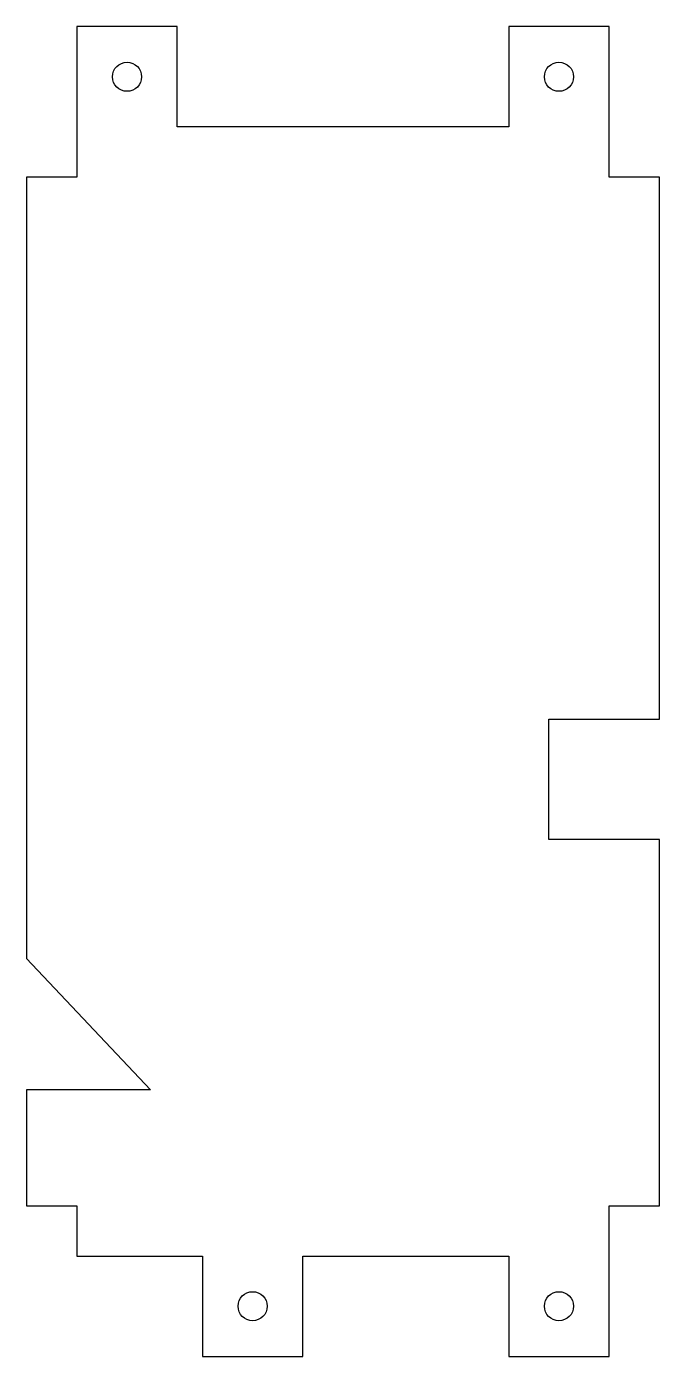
# Model space of a CAD drawing. Header units: millimetres. Extents: x -126 to 0, y -265 to 0.
import ezdxf

# ---------------------------------------------------------------- set-up
doc = ezdxf.new("R2010")
doc.units = ezdxf.units.MM
doc.layers.get('0').update_dxf_attribs({"linetype": 'CONTINUOUS'})

msp = doc.modelspace()

# ---------------------------------------------------------------- linework, layer by layer
for p, q in [((-116, 0), (-116, -30)), ((-96, 0), (-116, 0)), ((-96, -20), (-96, 0)), ((-30, 0), (-30, -20)), ((-10, 0), (-30, 0)), ((-10, -30), (-10, 0)), ((-30, -20), (-96, -20)), ((-116, -30), (-126, -30)), ((-126, -30), (-126, -185.7)), ((0, -30), (-10, -30)), ((0, -138), (0, -30)), ((-22, -162), (-22, -138)), ((-22, -138), (0, -138)), ((0, -162), (-22, -162)), ((0, -235), (0, -162)), ((-126, -185.7), (-101.34, -211.9)), ((-101.34, -211.9), (-126, -211.9)), ((-126, -211.9), (-126, -235)), ((-126, -235), (-116, -235)), ((-116, -235), (-116, -245)), ((-10, -265), (-10, -235)), ((-10, -235), (0, -235)), ((-116, -245), (-91, -245)), ((-91, -245), (-91, -265)), ((-71, -245), (-30, -245)), ((-71, -265), (-71, -245)), ((-30, -245), (-30, -265)), ((-30, -265), (-10, -265)), ((-91, -265), (-71, -265))]:
    msp.add_line(p, q)
for centre in [(-106, -10), (-20, -10), (-81, -255), (-20, -255)]:
    msp.add_circle(centre, 2.9)

doc.saveas('drawing.dxf')
